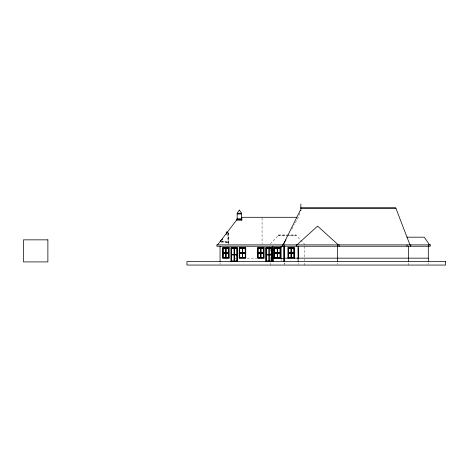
<?xml version="1.0" encoding="UTF-8"?>
<svg xmlns="http://www.w3.org/2000/svg" width="469" height="469" viewBox="0 0 469 469"><rect width="100%" height="100%" fill="white"/><g stroke="black" fill="none" stroke-linecap="round" stroke-linejoin="round"><path stroke-width="0.35" stroke-dasharray="2.35 1.76" d="M299.773 213.219L298.425 217.299L294.251 224.821M291.818 229.212L293.905 225.448M270.332 243.839L278.299 235.491L278.299 234.963L296.22 234.963L296.22 235.491L305.184 244.882M228.098 233.275L228.538 233.275L228.538 243.745M278.299 235.491L286.899 235.491M287.614 235.491L296.22 235.491M220.987 241.306L228.098 241.306L227.371 232.577M221.005 242.303L228.098 242.303L221.702 241.406M233.972 258.161L236.165 258.161M247.151 258.161L256.672 258.161M221.714 241.488L228.098 242.303M428.303 262.962L428.303 264.364M408.347 262.962L408.347 265.061M337.516 262.962L337.516 264.364M304.199 246.243L304.199 257.458M304.199 258.841L304.199 260.881M304.199 262.962L304.199 265.061M298.155 262.962L298.155 264.364M295.663 234.963L295.663 235.843L278.856 235.843L278.856 234.963M284.366 262.962L284.366 264.364M284.191 262.962L284.191 264.364M281.124 258.583L281.124 260.963M273.82 259.773L273.82 260.963M270.584 249.045L270.584 260.201M270.584 262.962L270.584 265.061M262.077 218.026L262.077 244.156M228.274 233.275L228.274 244.443M228.098 232.143L228.098 244.882M220.055 262.962L220.055 264.364"/><path stroke-width="0.7" d="M300.84 210.429L300.248 210.429L283.118 244.882L285.902 239.864M221.825 240.093L222.658 238.979M225.994 234.518L227.242 232.841M217.557 244.882L236.763 219.867L241.846 219.867M296.906 244.882L317.613 226.105L338.319 244.882M300.84 207.82L395.736 207.82L409.953 244.882M300.84 208.248L395.9 208.248M296.971 217.299L241.846 217.299L241.846 220.043L236.763 219.867M227.371 232.841L226.386 232.841L226.386 231.967L227.002 231.967L227.002 232.577L227.371 232.577L227.336 232.143M407.004 237.185L424.287 237.185L429.551 244.882M220.987 240.861L220.295 240.861L220.295 241.306L220.987 241.306M281.124 247.292L273.82 247.292L273.82 258.583M298.155 247.526L298.331 257.944L297.633 258.161M222.634 248.048L229.112 248.048M230.959 248.048L237.437 248.048M239.249 248.048L245.733 248.048M257.575 248.048L264.053 248.048M265.817 248.048L272.296 248.048M274.119 248.048L280.597 248.048M287.96 248.048L294.438 248.048M222.998 252.996L228.749 252.996M239.612 252.996L245.363 252.996M257.938 252.996L263.689 252.996M274.482 252.996L280.233 252.996M288.324 252.996L294.075 252.996M222.634 257.944L229.112 257.944M239.249 257.944L245.733 257.944M257.575 257.944L264.053 257.944M274.119 257.944L280.597 257.944M287.96 257.944L294.438 257.944M284.191 258.161L428.303 258.161M284.191 258.583L273.491 258.595L273.134 258.952L273.122 261.561M300.248 210.429L300.664 210.493M428.303 244.882L428.303 261.561M410.744 244.882L410.744 246.243M408.347 246.243L408.347 261.561M407.01 244.882L407.01 246.243M339.11 244.882L339.11 246.243M337.516 244.882L337.516 261.561M300.84 203.939L300.84 210.599M298.155 246.243L298.155 261.561M296.291 244.882L296.291 246.243M294.438 258.161L294.438 247.526L287.96 247.526L287.96 258.161M291.196 248.412L291.196 257.581M284.366 247.075L284.366 261.561M284.191 244.882L284.191 261.561M283.839 246.243L283.839 261.561M282.414 244.882L282.414 246.243M281.124 246.243L281.124 258.583M277.361 248.412L277.361 257.581M272.806 246.243L272.806 261.561M272.296 261.561L272.296 247.526L265.817 247.526L265.817 261.561M260.811 248.412L260.811 257.581M242.491 248.412L242.491 257.581M241.617 220.043L241.617 218.788L236.992 218.788L236.992 220.043M241.441 218.788L241.441 213.952L237.167 213.952L237.167 218.788M241.136 213.254L241.136 213.952M237.472 213.254L237.472 213.952M237.437 261.561L237.437 247.526L230.959 247.526L230.959 261.561M225.87 248.412L225.87 257.581M220.055 246.243L220.055 261.561M239.301 210.1L236.992 213.254L241.617 213.254L239.301 210.1M47.879 239.847L23.45 239.847L23.45 261.913L47.879 261.913L47.879 239.847M430.255 244.882L216.848 244.882L216.848 246.243L430.255 246.243L430.255 244.882M229.112 247.526L222.634 247.526L222.634 258.161L229.112 258.161L229.112 247.526M245.733 247.526L239.249 247.526L239.249 258.161L245.733 258.161L245.733 247.526M264.053 247.526L257.575 247.526L257.575 258.161L264.053 258.161L264.053 247.526M280.597 247.526L274.119 247.526L274.119 258.161L280.597 258.161L280.597 247.526M228.749 248.412L222.998 248.412L222.998 257.581L228.749 257.581L228.749 248.412M237.074 248.412L231.323 248.412L231.323 261.192L237.074 261.192L237.074 248.412M245.363 248.412L239.612 248.412L239.612 257.581L245.363 257.581L245.363 248.412M263.689 248.412L257.938 248.412L257.938 257.581L263.689 257.581L263.689 248.412M271.932 248.412L266.181 248.412L266.181 261.192L271.932 261.192L271.932 248.412M280.233 248.412L274.482 248.412L274.482 257.581L280.233 257.581L280.233 248.412M294.075 248.412L288.324 248.412L288.324 257.581L294.075 257.581L294.075 248.412M225.753 248.535L223.115 248.535L223.115 252.879L225.753 252.879L225.753 248.535M228.632 248.535L225.988 248.535L225.988 252.879L228.632 252.879L228.632 248.535M234.078 248.535L231.446 248.535L231.446 254.679L234.078 254.679L234.078 248.535M236.951 248.535L234.324 248.535L234.324 254.679L236.951 254.679L236.951 248.535M242.373 248.535L239.735 248.535L239.735 252.879L242.373 252.879L242.373 248.535M245.246 248.535L242.608 248.535L242.608 252.879L245.246 252.879L245.246 248.535M260.694 248.535L258.056 248.535L258.056 252.879L260.694 252.879L260.694 248.535M263.572 248.535L260.928 248.535L260.928 252.879L263.572 252.879L263.572 248.535M268.936 248.535L266.304 248.535L266.304 254.679L268.936 254.679L268.936 248.535M271.809 248.535L269.183 248.535L269.183 254.679L271.809 254.679L271.809 248.535M277.243 248.535L274.6 248.535L274.6 252.879L277.243 252.879L277.243 248.535M280.116 248.535L277.478 248.535L277.478 252.879L280.116 252.879L280.116 248.535M291.079 248.535L288.441 248.535L288.441 252.879L291.079 252.879L291.079 248.535M293.957 248.535L291.319 248.535L291.319 252.879L293.957 252.879L293.957 248.535M225.753 253.113L223.115 253.113L223.115 257.463L225.753 257.463L225.753 253.113M228.632 253.113L225.988 253.113L225.988 257.463L228.632 257.463L228.632 253.113M242.373 253.113L239.735 253.113L239.735 257.463L242.373 257.463L242.373 253.113M245.246 253.113L242.608 253.113L242.608 257.463L245.246 257.463L245.246 253.113M260.694 253.113L258.056 253.113L258.056 257.463L260.694 257.463L260.694 253.113M263.572 253.113L260.928 253.113L260.928 257.463L263.572 257.463L263.572 253.113M277.243 253.113L274.6 253.113L274.6 257.463L277.243 257.463L277.243 253.113M280.116 253.113L277.478 253.113L277.478 257.463L280.116 257.463L280.116 253.113M291.079 253.113L288.441 253.113L288.441 257.463L291.079 257.463L291.079 253.113M293.957 253.113L291.319 253.113L291.319 257.463L293.957 257.463L293.957 253.113M234.078 254.925L231.446 254.925L231.446 261.069L234.078 261.069L234.078 254.925M236.951 254.925L234.324 254.925L234.324 261.069L236.951 261.069L236.951 254.925M268.936 254.925L266.304 254.925L266.304 261.069L268.936 261.069L268.936 254.925M271.809 254.925L269.183 254.925L269.183 261.069L271.809 261.069L271.809 254.925M445.55 261.561L186.961 261.561L186.961 265.061L445.55 265.061L445.55 261.561"/></g></svg>
